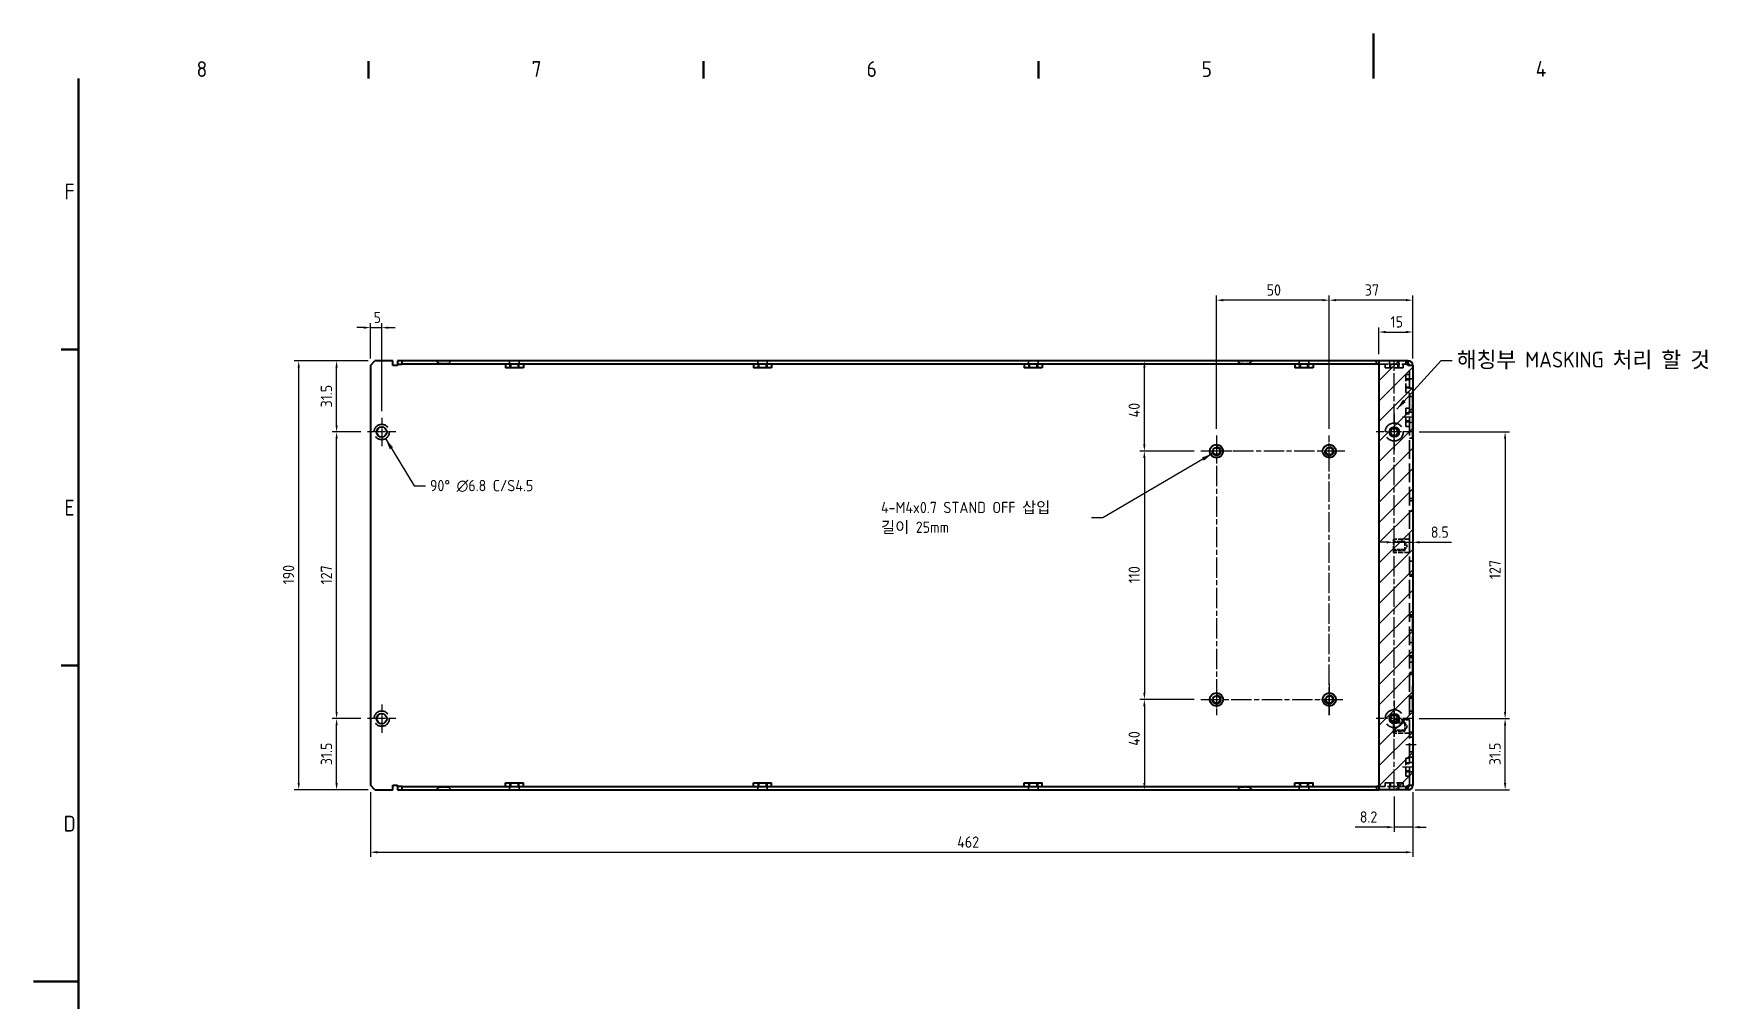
# Model space of a CAD drawing. Header units: millimetres. Extents: x 0 to 1188, y 0 to 840.
# Drawn here: x 0 to 742, y 412 to 840 of the extents above; entities that cross this region are included whole.
import ezdxf

# ---------------------------------------------------------------- set-up
doc = ezdxf.new("R2010")
doc.units = ezdxf.units.MM
doc.header["$LTSCALE"] = 2
doc.linetypes.add('CHAIN', pattern=[0.3543, 0.2362, -0.0295, 0.0591, -0.0295])
doc.linetypes.add('DASHED', pattern=[0.2067, 0.1654, -0.0413])
doc.layers.get('0').update_dxf_attribs({"color": 3, "lineweight": 25})
for name, color, linetype, lineweight in [('가려진 것(ISO)', 2, 'DASHED', 35), ('가시적인 것(ISO)', 3, 'Continuous', 40), ('가시적인 좁은 것(ISO)', 3, 'Continuous', 35), ('경계(ISO)', 7, 'Continuous', 50), ('기호(ISO)', 5, 'Continuous', 25), ('중심 표식(ISO)', 1, 'Continuous', 25), ('중심선(ISO)', 1, 'Continuous', 25), ('치수(ISO)', 2, 'Continuous', 25), ('해치(ISO)', 7, 'Continuous', 18)]:
    doc.layers.add(name, color=color, linetype=linetype, lineweight=lineweight)
doc.styles.add('문자 텍스트_PSTEK_POSCO', font='isocp.shx')
doc.styles.add('치수 텍스트_PSTEK_POSCO', font='isocp.shx')
doc.dimstyles.new('치수_PSTEK_POSCO', dxfattribs={"dimscale": 2, "dimtxt": 2.5, "dimasz": 1.5, "dimexe": 1, "dimexo": 1.5, "dimgap": 1, "dimtad": 1, "dimrnd": 1e-08, "dimdsep": 46, "dimtxsty": '치수 텍스트_PSTEK_POSCO', "dimcen": 0.09, "dimdle": 10, "dimclrd": 7, "dimclre": 7, "dimclrt": 2, "dimadec": 1, "dimazin": 2, "dimtfac": 1, "dimtmove": 0, "dimatfit": 3, "dimfxl": 0, "dimtolj": 1, "dimlwd": -1, "dimlwe": -1, "dimarcsym": 0})
doc.dimstyles.new('치수_PSTEK_POSCO$7', dxfattribs={"dimscale": 2, "dimtxt": 2.5, "dimasz": 2.5, "dimexe": 1, "dimexo": 1.5, "dimgap": 1, "dimtad": 1, "dimrnd": 1e-08, "dimdsep": 46, "dimtxsty": '치수 텍스트_PSTEK_POSCO', "dimcen": 0.09, "dimdle": 10, "dimclrd": 7, "dimclre": 7, "dimclrt": 2, "dimadec": 1, "dimazin": 2, "dimtfac": 1, "dimtmove": 0, "dimatfit": 3, "dimfxl": 0, "dimtolj": 1, "dimlwd": -1, "dimlwe": -1, "dimarcsym": 0})

# ---------------------------------------------------------------- blocks, each defined once
blk = doc.blocks.new('경계 Default Border')
at = {"layer": '경계(ISO)'}
for p, q in [((74.25, 410), (74.25, 413.9)), ((148.5, 410), (148.5, 413.9)), ((222.75, 410), (222.75, 413.9)), ((10, 350), (6.1, 350)), ((10, 280), (6.1, 280))]:
    blk.add_line(p, q, dxfattribs=at)
at = {"layer": '경계(ISO)', "flags": 128}
for points in [[(297, 420), (297, 410)], [(10, 10), (10, 410)], [(0, 210), (10, 210)]]:
    blk.add_lwpolyline(points, dxfattribs=at)
at = {"layer": '경계(ISO)', "color": 2, "char_height": 3.5, "attachment_point": 7, "style": '문자 텍스트_PSTEK_POSCO'}
for s, insert in [('8', (36.13, 410.37)), ('7', (110.38, 410.39)), ('6', (184.63, 410.37)), ('5', (258.88, 410.37)), ('4', (332.93, 410.4)), ('F', (6.85, 383.25)), ('E', (6.85, 313.22)), ('D', (6.66, 243.22))]:
    blk.add_mtext(s, dxfattribs=dict(at, insert=insert))
blk = doc.blocks.new('*D22')
at = {"layer": 'Defpoints', "color": 0}
for p in [(149.34, 506.96), (611.34, 506.96), (611.34, 477.29)]:
    blk.add_point(p, dxfattribs=at)
at = {"layer": '치수(ISO)', "color": 7}
for p, q in [((149.34, 503.96), (149.34, 475.29)), ((611.34, 503.96), (611.34, 475.29)), ((152.34, 477.29), (608.34, 477.29))]:
    blk.add_line(p, q, dxfattribs=at)
for points in [[(152.34, 477.79), (152.34, 476.79), (149.34, 477.29)], [(608.34, 477.79), (608.34, 476.79), (611.34, 477.29)]]:
    blk.add_solid(points, dxfattribs=at)
at = {"layer": '치수(ISO)', "color": 2, "insert": (409.44, 481.79), "char_height": 5, "attachment_point": 4, "style": '치수 텍스트_PSTEK_POSCO'}
blk.add_mtext('\\A1;462', dxfattribs=at)
blk = doc.blocks.new('*D27')
at = {"layer": 'Defpoints', "color": 0}
for p in [(574.34, 721.86), (611.34, 692.96), (574.34, 661.91)]:
    blk.add_point(p, dxfattribs=at)
at = {"layer": '치수(ISO)', "color": 7}
for p, q in [((574.34, 664.91), (574.34, 723.86)), ((608.34, 721.86), (577.34, 721.86)), ((611.34, 695.96), (611.34, 723.86))]:
    blk.add_line(p, q, dxfattribs=at)
for points in [[(577.34, 722.36), (577.34, 721.36), (574.34, 721.86)], [(608.34, 722.36), (608.34, 721.36), (611.34, 721.86)]]:
    blk.add_solid(points, dxfattribs=at)
at = {"layer": '치수(ISO)', "color": 2, "insert": (590.09, 726.36), "char_height": 5, "attachment_point": 4, "style": '치수 텍스트_PSTEK_POSCO'}
blk.add_mtext('\\A1;37', dxfattribs=at)
blk = doc.blocks.new('*D28')
at = {"layer": 'Defpoints', "color": 0}
for p in [(318.49, 694.96), (492.39, 694.96), (517.39, 654.96)]:
    blk.add_point(p, dxfattribs=at)
at = {"layer": '치수(ISO)', "color": 7}
for p, q in [((492.39, 657.96), (492.39, 691.96)), ((514.39, 654.96), (490.39, 654.96))]:
    blk.add_line(p, q, dxfattribs=at)
for points in [[(491.89, 691.96), (492.89, 691.96), (492.39, 694.96)], [(491.89, 657.96), (492.89, 657.96), (492.39, 654.96)]]:
    blk.add_solid(points, dxfattribs=at)
at = {"layer": '치수(ISO)', "color": 2, "insert": (487.89, 669.9), "char_height": 5, "attachment_point": 4, "rotation": 90, "style": '치수 텍스트_PSTEK_POSCO'}
blk.add_mtext('\\A1;40', dxfattribs=at)
blk = doc.blocks.new('*D29')
at = {"layer": 'Defpoints', "color": 0}
for p in [(611.34, 707.75), (596.34, 694.96), (611.34, 692.96)]:
    blk.add_point(p, dxfattribs=at)
at = {"layer": '치수(ISO)', "color": 7}
for p, q in [((596.34, 697.96), (596.34, 709.75)), ((599.34, 707.75), (608.34, 707.75)), ((611.34, 695.96), (611.34, 709.75))]:
    blk.add_line(p, q, dxfattribs=at)
for points in [[(599.34, 708.25), (599.34, 707.25), (596.34, 707.75)], [(608.34, 708.25), (608.34, 707.25), (611.34, 707.75)]]:
    blk.add_solid(points, dxfattribs=at)
at = {"layer": '치수(ISO)', "color": 2, "insert": (601.48, 712.25), "char_height": 5, "attachment_point": 4, "style": '치수 텍스트_PSTEK_POSCO'}
blk.add_mtext('\\A1;15', dxfattribs=at)
blk = doc.blocks.new('*D30')
at = {"layer": 'Defpoints', "color": 0}
for p in [(117.56, 694.96), (151.34, 694.96), (151.34, 504.96)]:
    blk.add_point(p, dxfattribs=at)
at = {"layer": '치수(ISO)', "color": 7}
for p, q in [((148.34, 694.96), (115.56, 694.96)), ((117.56, 507.96), (117.56, 691.96)), ((148.34, 504.96), (115.56, 504.96))]:
    blk.add_line(p, q, dxfattribs=at)
for points in [[(117.06, 691.96), (118.06, 691.96), (117.56, 694.96)], [(117.06, 507.96), (118.06, 507.96), (117.56, 504.96)]]:
    blk.add_solid(points, dxfattribs=at)
at = {"layer": '치수(ISO)', "color": 2, "insert": (113.06, 595.95), "char_height": 5, "attachment_point": 4, "rotation": 90, "style": '치수 텍스트_PSTEK_POSCO'}
blk.add_mtext('\\A1;190', dxfattribs=at)
blk = doc.blocks.new('*D31')
at = {"layer": 'Defpoints', "color": 0}
for p in [(611.14, 663.46), (611.14, 536.46), (652.29, 536.46)]:
    blk.add_point(p, dxfattribs=at)
at = {"layer": '치수(ISO)', "color": 7}
for p, q in [((614.14, 663.46), (654.29, 663.46)), ((652.29, 660.46), (652.29, 539.46)), ((614.14, 536.46), (654.29, 536.46))]:
    blk.add_line(p, q, dxfattribs=at)
for points in [[(651.79, 660.46), (652.79, 660.46), (652.29, 663.46)], [(651.79, 539.46), (652.79, 539.46), (652.29, 536.46)]]:
    blk.add_solid(points, dxfattribs=at)
at = {"layer": '치수(ISO)', "color": 2, "insert": (647.79, 598.3), "char_height": 5, "attachment_point": 4, "rotation": 90, "style": '치수 텍스트_PSTEK_POSCO'}
blk.add_mtext('\\A1;127', dxfattribs=at)
blk = doc.blocks.new('*D32')
at = {"layer": 'Defpoints', "color": 0}
for p in [(611.14, 536.46), (652.29, 536.46), (609.34, 504.96)]:
    blk.add_point(p, dxfattribs=at)
at = {"layer": '치수(ISO)', "color": 7}
for p, q in [((614.14, 536.46), (654.29, 536.46)), ((652.29, 507.96), (652.29, 533.46)), ((612.34, 504.96), (654.29, 504.96))]:
    blk.add_line(p, q, dxfattribs=at)
for points in [[(651.79, 533.46), (652.79, 533.46), (652.29, 536.46)], [(651.79, 507.96), (652.79, 507.96), (652.29, 504.96)]]:
    blk.add_solid(points, dxfattribs=at)
at = {"layer": '치수(ISO)', "color": 2, "insert": (647.79, 515.85), "char_height": 5, "attachment_point": 4, "rotation": 90, "style": '치수 텍스트_PSTEK_POSCO'}
blk.add_mtext('\\A1;31.5', dxfattribs=at)
blk = doc.blocks.new('*D44')
at = {"layer": 'Defpoints', "color": 0}
for p in [(524.34, 721.86), (524.34, 661.91), (574.34, 661.91)]:
    blk.add_point(p, dxfattribs=at)
at = {"layer": '치수(ISO)', "color": 7}
for p, q in [((524.34, 664.91), (524.34, 723.86)), ((571.34, 721.86), (527.34, 721.86)), ((574.34, 664.91), (574.34, 723.86))]:
    blk.add_line(p, q, dxfattribs=at)
for points in [[(527.34, 722.36), (527.34, 721.36), (524.34, 721.86)], [(571.34, 722.36), (571.34, 721.36), (574.34, 721.86)]]:
    blk.add_solid(points, dxfattribs=at)
at = {"layer": '치수(ISO)', "color": 2, "insert": (546.59, 726.36), "char_height": 5, "attachment_point": 4, "style": '치수 텍스트_PSTEK_POSCO'}
blk.add_mtext('\\A1;50', dxfattribs=at)
blk = doc.blocks.new('*D47')
at = {"layer": 'Defpoints', "color": 0}
for p in [(517.39, 544.96), (397.52, 504.96), (492.39, 504.96)]:
    blk.add_point(p, dxfattribs=at)
at = {"layer": '치수(ISO)', "color": 7}
for p, q in [((514.39, 544.96), (490.39, 544.96)), ((492.39, 541.96), (492.39, 507.96))]:
    blk.add_line(p, q, dxfattribs=at)
for points in [[(491.89, 541.96), (492.89, 541.96), (492.39, 544.96)], [(491.89, 507.96), (492.89, 507.96), (492.39, 504.96)]]:
    blk.add_solid(points, dxfattribs=at)
at = {"layer": '치수(ISO)', "color": 2, "insert": (487.89, 524.46), "char_height": 5, "attachment_point": 4, "rotation": 90, "style": '치수 텍스트_PSTEK_POSCO'}
blk.add_mtext('\\A1;40', dxfattribs=at)
blk = doc.blocks.new('*D49')
at = {"layer": 'Defpoints', "color": 0}
for p in [(134.34, 536.46), (148.09, 536.46), (151.34, 504.96)]:
    blk.add_point(p, dxfattribs=at)
at = {"layer": '치수(ISO)', "color": 7}
for p, q in [((145.09, 536.46), (132.34, 536.46)), ((134.34, 507.96), (134.34, 533.46)), ((148.34, 504.96), (132.34, 504.96))]:
    blk.add_line(p, q, dxfattribs=at)
for points in [[(133.84, 533.46), (134.84, 533.46), (134.34, 536.46)], [(133.84, 507.96), (134.84, 507.96), (134.34, 504.96)]]:
    blk.add_solid(points, dxfattribs=at)
at = {"layer": '치수(ISO)', "color": 2, "insert": (129.84, 515.85), "char_height": 5, "attachment_point": 4, "rotation": 90, "style": '치수 텍스트_PSTEK_POSCO'}
blk.add_mtext('\\A1;31.5', dxfattribs=at)
blk = doc.blocks.new('*D50')
at = {"layer": 'Defpoints', "color": 0}
for p in [(134.34, 663.46), (148.09, 663.46), (148.09, 536.46)]:
    blk.add_point(p, dxfattribs=at)
at = {"layer": '치수(ISO)', "color": 7}
for p, q in [((145.09, 663.46), (132.34, 663.46)), ((134.34, 539.46), (134.34, 660.46)), ((145.09, 536.46), (132.34, 536.46))]:
    blk.add_line(p, q, dxfattribs=at)
for points in [[(133.84, 660.46), (134.84, 660.46), (134.34, 663.46)], [(133.84, 539.46), (134.84, 539.46), (134.34, 536.46)]]:
    blk.add_solid(points, dxfattribs=at)
at = {"layer": '치수(ISO)', "color": 2, "insert": (129.84, 595.96), "char_height": 5, "attachment_point": 4, "rotation": 90, "style": '치수 텍스트_PSTEK_POSCO'}
blk.add_mtext('\\A1;127', dxfattribs=at)
blk = doc.blocks.new('*D51')
at = {"layer": 'Defpoints', "color": 0}
for p in [(134.34, 694.96), (151.34, 694.96), (148.09, 663.46)]:
    blk.add_point(p, dxfattribs=at)
at = {"layer": '치수(ISO)', "color": 7}
for p, q in [((148.34, 694.96), (132.34, 694.96)), ((134.34, 666.46), (134.34, 691.96)), ((145.09, 663.46), (132.34, 663.46))]:
    blk.add_line(p, q, dxfattribs=at)
for points in [[(133.84, 691.96), (134.84, 691.96), (134.34, 694.96)], [(133.84, 666.46), (134.84, 666.46), (134.34, 663.46)]]:
    blk.add_solid(points, dxfattribs=at)
at = {"layer": '치수(ISO)', "color": 2, "insert": (129.84, 674.35), "char_height": 5, "attachment_point": 4, "rotation": 90, "style": '치수 텍스트_PSTEK_POSCO'}
blk.add_mtext('\\A1;31.5', dxfattribs=at)
blk = doc.blocks.new('*D52')
at = {"layer": 'Defpoints', "color": 0}
for p in [(154.34, 709.69), (149.34, 692.96), (154.34, 669.71)]:
    blk.add_point(p, dxfattribs=at)
at = {"layer": '치수(ISO)', "color": 7}
for p, q in [((146.34, 709.69), (143.34, 709.69)), ((149.34, 695.96), (149.34, 711.69)), ((149.34, 709.69), (154.34, 709.69)), ((154.34, 672.71), (154.34, 711.69)), ((157.34, 709.69), (160.34, 709.69))]:
    blk.add_line(p, q, dxfattribs=at)
for points in [[(146.34, 710.19), (146.34, 709.19), (149.34, 709.69)], [(157.34, 710.19), (157.34, 709.19), (154.34, 709.69)]]:
    blk.add_solid(points, dxfattribs=at)
at = {"layer": '치수(ISO)', "color": 2, "insert": (150.73, 714.19), "char_height": 5, "attachment_point": 4, "style": '치수 텍스트_PSTEK_POSCO'}
blk.add_mtext('\\A1;5', dxfattribs=at)
blk = doc.blocks.new('*D53')
at = {"layer": 'Defpoints', "color": 0}
for p in [(603.14, 504.96), (611.34, 506.96), (611.34, 488.39)]:
    blk.add_point(p, dxfattribs=at)
at = {"layer": '치수(ISO)', "color": 7}
for p, q in [((603.14, 501.96), (603.14, 486.39)), ((611.34, 503.96), (611.34, 486.39)), ((600.14, 488.39), (585.84, 488.39)), ((611.34, 488.39), (603.14, 488.39)), ((614.34, 488.39), (617.34, 488.39))]:
    blk.add_line(p, q, dxfattribs=at)
for points in [[(600.14, 488.89), (600.14, 487.89), (603.14, 488.39)], [(614.34, 488.89), (614.34, 487.89), (611.34, 488.39)]]:
    blk.add_solid(points, dxfattribs=at)
at = {"layer": '치수(ISO)', "color": 2, "insert": (587.84, 492.89), "char_height": 5, "attachment_point": 4, "style": '치수 텍스트_PSTEK_POSCO'}
blk.add_mtext('\\A1;8.2', dxfattribs=at)
blk = doc.blocks.new('*D78')
at = {"layer": 'Defpoints', "color": 0}
for p in [(517.39, 654.96), (492.39, 544.96), (517.39, 544.96)]:
    blk.add_point(p, dxfattribs=at)
at = {"layer": '치수(ISO)', "color": 7}
for p, q in [((514.39, 654.96), (490.39, 654.96)), ((492.39, 651.96), (492.39, 547.96)), ((514.39, 544.96), (490.39, 544.96))]:
    blk.add_line(p, q, dxfattribs=at)
for points in [[(491.89, 651.96), (492.89, 651.96), (492.39, 654.96)], [(491.89, 547.96), (492.89, 547.96), (492.39, 544.96)]]:
    blk.add_solid(points, dxfattribs=at)
at = {"layer": '치수(ISO)', "color": 2, "insert": (487.89, 596.46), "char_height": 5, "attachment_point": 4, "rotation": 90, "style": '치수 텍스트_PSTEK_POSCO'}
blk.add_mtext('\\A1;110', dxfattribs=at)
blk = doc.blocks.new('*D79')
at = {"layer": 'Defpoints', "color": 0}
for p in [(602.84, 610.01), (611.34, 614.6), (611.34, 605.56)]:
    blk.add_point(p, dxfattribs=at)
at = {"layer": '치수(ISO)', "color": 7}
for p, q in [((599.84, 614.6), (596.84, 614.6)), ((602.84, 614.6), (611.34, 614.6)), ((614.34, 614.6), (628.54, 614.6))]:
    blk.add_line(p, q, dxfattribs=at)
for points in [[(599.84, 615.1), (599.84, 614.1), (602.84, 614.6)], [(614.34, 615.1), (614.34, 614.1), (611.34, 614.6)]]:
    blk.add_solid(points, dxfattribs=at)
at = {"layer": '치수(ISO)', "color": 2, "insert": (619.34, 619.1), "char_height": 5, "attachment_point": 4, "style": '치수 텍스트_PSTEK_POSCO'}
blk.add_mtext('\\A1;8.5', dxfattribs=at)

msp = doc.modelspace()

# ---------------------------------------------------------------- hatches: boundary and pattern name
at = {"layer": '해치(ISO)'}
h = msp.add_hatch(dxfattribs=at)
h.set_pattern_fill('ANSI31', color=1, scale=50.8, style=0)
h.set_pattern_definition([(45, (0, 0), (-4.49013, 4.49013), [])])
edge = h.paths.add_edge_path()
edge.add_line((596.3375, 694.9582), (596.3375, 504.9582))
edge.add_line((596.3375, 504.9582), (609.3375, 504.9582))
edge.add_arc((609.3375, 506.9582), 2, 270, 360)
edge.add_line((611.3375, 506.9582), (611.3375, 692.9582))
edge.add_arc((609.3375, 692.9582), 2, 0, 90)
edge.add_line((609.3375, 694.9582), (596.3375, 694.9582))

# ---------------------------------------------------------------- linework, layer by layer
at = {"layer": '가려진 것(ISO)', "ltscale": 1.481406}
for p, q in [((179.6875, 693.8582), (178.5875, 694.9582)), ((183.9875, 693.8582), (185.0875, 694.9582)), ((534.6875, 693.8582), (533.5875, 694.9582)), ((538.9875, 693.8582), (540.0875, 694.9582)), ((179.6875, 506.0582), (178.5875, 504.9582)), ((183.9875, 506.0582), (185.0875, 504.9582)), ((534.6875, 506.0582), (533.5875, 504.9582)), ((538.9875, 506.0582), (540.0875, 504.9582))]:
    msp.add_line(p, q, dxfattribs=at)
at = {"layer": '가려진 것(ISO)', "ltscale": 6.432465}
for p, q in [((179.6875, 693.8582), (183.9875, 693.8582)), ((534.6875, 693.8582), (538.9875, 693.8582)), ((179.6875, 506.0582), (183.9875, 506.0582)), ((534.6875, 506.0582), (538.9875, 506.0582))]:
    msp.add_line(p, q, dxfattribs=at)
at = {"layer": '가려진 것(ISO)', "ltscale": 0.380839}
for p, q in [((179.6875, 693.8582), (179.6875, 693.4582)), ((183.9875, 693.8582), (183.9875, 693.4582)), ((534.6875, 693.8582), (534.6875, 693.4582)), ((538.9875, 693.8582), (538.9875, 693.4582)), ((179.6875, 506.4582), (179.6875, 506.0582)), ((183.9875, 506.4582), (183.9875, 506.0582)), ((534.6875, 506.4582), (534.6875, 506.0582)), ((538.9875, 506.4582), (538.9875, 506.0582))]:
    msp.add_line(p, q, dxfattribs=at)
at = {"layer": '가려진 것(ISO)', "ltscale": 1.428422}
for p, q in [((211.0375, 694.9582), (211.0375, 693.4582)), ((211.1375, 693.4582), (211.1375, 691.9582)), ((211.5165, 691.9582), (211.5165, 693.4582)), ((214.7585, 691.9582), (214.7585, 693.4582)), ((215.1375, 691.9582), (215.1375, 693.4582)), ((215.2375, 694.9582), (215.2375, 693.4582)), ((321.0375, 694.9582), (321.0375, 693.4582)), ((321.1375, 693.4582), (321.1375, 691.9582)), ((321.5165, 691.9582), (321.5165, 693.4582)), ((324.7585, 691.9582), (324.7585, 693.4582)), ((325.1375, 691.9582), (325.1375, 693.4582)), ((325.2375, 694.9582), (325.2375, 693.4582)), ((441.0375, 694.9582), (441.0375, 693.4582)), ((441.1375, 693.4582), (441.1375, 691.9582)), ((441.5165, 691.9582), (441.5165, 693.4582)), ((444.7585, 691.9582), (444.7585, 693.4582)), ((445.1375, 691.9582), (445.1375, 693.4582)), ((445.2375, 694.9582), (445.2375, 693.4582)), ((561.0375, 694.9582), (561.0375, 693.4582)), ((561.1375, 693.4582), (561.1375, 691.9582)), ((561.5165, 691.9582), (561.5165, 693.4582)), ((564.7585, 691.9582), (564.7585, 693.4582)), ((565.1375, 691.9582), (565.1375, 693.4582)), ((565.2375, 694.9582), (565.2375, 693.4582)), ((599.1375, 693.4582), (599.1375, 691.9582)), ((601.0375, 694.9582), (601.0375, 693.4582)), ((601.1375, 693.4582), (601.1375, 691.9582)), ((601.5165, 691.9582), (601.5165, 693.4582)), ((604.7585, 691.9582), (604.7585, 693.4582)), ((605.1375, 691.9582), (605.1375, 693.4582)), ((605.2375, 694.9582), (605.2375, 693.4582)), ((607.1375, 693.4582), (607.1375, 691.9582)), ((609.8375, 688.9582), (608.3375, 688.9582)), ((609.8375, 686.9582), (608.3375, 686.9582)), ((609.8375, 686.5792), (608.3375, 686.5792)), ((609.8375, 683.3372), (608.3375, 683.3372)), ((609.8375, 687.0582), (611.3375, 687.0582)), ((608.3375, 682.9582), (609.8375, 682.9582)), ((609.8375, 680.9582), (608.3375, 680.9582)), ((609.8375, 682.8582), (611.3375, 682.8582)), ((609.8375, 679.2082), (611.3375, 679.2082)), ((609.8375, 673.9582), (608.3375, 673.9582)), ((609.8375, 671.9582), (608.3375, 671.9582)), ((609.8375, 671.5792), (608.3375, 671.5792)), ((609.8375, 668.3372), (608.3375, 668.3372)), ((609.8375, 672.2082), (611.3375, 672.2082)), ((608.3375, 667.9582), (609.8375, 667.9582)), ((609.8375, 665.9582), (608.3375, 665.9582)), ((609.8375, 667.7082), (611.3375, 667.7082)), ((609.8375, 660.7082), (611.3375, 660.7082)), ((611.3375, 633.9582), (609.8375, 633.9582)), ((611.3375, 632.9582), (609.8375, 632.9582)), ((611.3375, 628.4582), (609.8375, 628.4582)), ((611.3375, 606.2082), (609.8375, 606.2082)), ((611.3375, 600.3646), (609.8375, 600.3646)), ((609.8375, 600.193), (611.3375, 600.193)), ((611.3375, 599.5235), (609.8375, 599.5235)), ((609.8375, 582.393), (611.3375, 582.393)), ((611.3375, 581.7235), (609.8375, 581.7235)), ((611.3375, 581.5519), (609.8375, 581.5519)), ((611.3375, 575.7082), (609.8375, 575.7082)), ((611.3375, 570.2082), (609.8375, 570.2082)), ((611.3375, 564.3646), (609.8375, 564.3646)), ((609.8375, 564.193), (611.3375, 564.193)), ((611.3375, 563.5235), (609.8375, 563.5235)), ((611.3375, 561.4582), (609.8375, 561.4582)), ((611.3375, 556.9582), (609.8375, 556.9582)), ((611.3375, 555.9582), (609.8375, 555.9582)), ((609.8375, 546.393), (611.3375, 546.393)), ((611.3375, 545.7235), (609.8375, 545.7235)), ((611.3375, 545.5519), (609.8375, 545.5519)), ((611.3375, 539.7082), (609.8375, 539.7082)), ((611.3375, 530.4582), (609.8375, 530.4582)), ((609.8375, 528.2082), (611.3375, 528.2082)), ((609.8375, 521.7082), (611.3375, 521.7082)), ((609.8375, 518.9582), (608.3375, 518.9582)), ((609.8375, 516.9582), (608.3375, 516.9582)), ((609.8375, 516.5792), (608.3375, 516.5792)), ((609.8375, 513.3372), (608.3375, 513.3372)), ((608.3375, 512.9582), (609.8375, 512.9582)), ((611.3375, 519.4582), (609.8375, 519.4582)), ((609.8375, 517.0582), (611.3375, 517.0582)), ((609.8375, 512.8582), (611.3375, 512.8582)), ((211.0375, 506.4582), (211.0375, 504.9582)), ((211.1375, 507.9582), (211.1375, 506.4582)), ((211.5165, 506.4582), (211.5165, 507.9582)), ((214.7585, 506.4582), (214.7585, 507.9582)), ((215.1375, 506.4582), (215.1375, 507.9582)), ((215.2375, 506.4582), (215.2375, 504.9582)), ((321.0375, 506.4582), (321.0375, 504.9582)), ((321.1375, 507.9582), (321.1375, 506.4582)), ((321.5165, 506.4582), (321.5165, 507.9582)), ((324.7585, 506.4582), (324.7585, 507.9582)), ((325.1375, 506.4582), (325.1375, 507.9582)), ((325.2375, 506.4582), (325.2375, 504.9582)), ((441.0375, 506.4582), (441.0375, 504.9582)), ((441.1375, 507.9582), (441.1375, 506.4582)), ((441.5165, 506.4582), (441.5165, 507.9582)), ((444.7585, 506.4582), (444.7585, 507.9582)), ((445.1375, 506.4582), (445.1375, 507.9582)), ((445.2375, 506.4582), (445.2375, 504.9582)), ((561.0375, 506.4582), (561.0375, 504.9582)), ((561.1375, 507.9582), (561.1375, 506.4582)), ((561.5165, 506.4582), (561.5165, 507.9582)), ((564.7585, 506.4582), (564.7585, 507.9582)), ((565.1375, 506.4582), (565.1375, 507.9582)), ((565.2375, 506.4582), (565.2375, 504.9582)), ((599.1375, 506.4582), (599.1375, 507.9582)), ((601.0375, 506.4582), (601.0375, 504.9582)), ((601.1375, 507.9582), (601.1375, 506.4582)), ((601.5165, 506.4582), (601.5165, 507.9582)), ((604.7585, 506.4582), (604.7585, 507.9582)), ((605.1375, 506.4582), (605.1375, 507.9582)), ((605.2375, 506.4582), (605.2375, 504.9582)), ((607.1375, 506.4582), (607.1375, 507.9582)), ((609.8375, 510.9582), (608.3375, 510.9582))]:
    msp.add_line(p, q, dxfattribs=at)
at = {"layer": '가려진 것(ISO)', "ltscale": 12.380428}
for p, q in [((596.3375, 693.4582), (609.3375, 693.4582)), ((609.3375, 506.4582), (596.3375, 506.4582))]:
    msp.add_line(p, q, dxfattribs=at)
at = {"layer": '가려진 것(ISO)', "ltscale": 11.967462}
for p, q in [((607.1375, 691.9582), (599.1375, 691.9582)), ((608.3375, 680.9582), (608.3375, 688.9582)), ((608.3375, 665.9582), (608.3375, 673.9582)), ((608.3375, 510.9582), (608.3375, 518.9582)), ((599.1375, 507.9582), (607.1375, 507.9582))]:
    msp.add_line(p, q, dxfattribs=at)
at = {"layer": '가려진 것(ISO)', "ltscale": 1.261536}
for p, q in [((608.2768, 693.6335), (608.2768, 694.9582)), ((608.2768, 506.283), (608.2768, 504.9582))]:
    msp.add_line(p, q, dxfattribs=at)
at = {"layer": '가려진 것(ISO)', "ltscale": 0.166787}
for p, q in [((608.2768, 693.4582), (608.2768, 693.6335)), ((608.2768, 506.4582), (608.2768, 506.283))]:
    msp.add_line(p, q, dxfattribs=at)
at = {"layer": '가려진 것(ISO)', "ltscale": 24.995968}
msp.add_line((609.8375, 506.9582), (609.8375, 692.9582), dxfattribs=at)
at = {"layer": '가려진 것(ISO)', "ltscale": 0.009423}
for p, q in [((611.3375, 678.5962), (611.3475, 678.5962)), ((611.3375, 676.988), (611.3475, 676.988)), ((611.3375, 676.0549), (611.3475, 676.0549)), ((611.3375, 676.0521), (611.3475, 676.0521)), ((611.3375, 673.9191), (611.3475, 673.9191)), ((611.3375, 672.7506), (611.3475, 672.7506)), ((611.3375, 672.3507), (611.3475, 672.3507)), ((611.3375, 672.1096), (611.3475, 672.1096)), ((611.3375, 671.6444), (611.3475, 671.6444)), ((611.3375, 671.1112), (611.3475, 671.1112)), ((611.3375, 666.4937), (611.3475, 666.4937)), ((611.3375, 664.3693), (611.3475, 664.3693)), ((611.3375, 663.439), (611.3475, 663.439)), ((611.3375, 663.1242), (611.3475, 663.1242)), ((611.3375, 661.7401), (611.3475, 661.7401)), ((611.3375, 661.2636), (611.3475, 661.2636)), ((611.3375, 582.2267), (611.3475, 582.2267)), ((611.3375, 580.1023), (611.3475, 580.1023)), ((611.3375, 577.9609), (611.3475, 577.9609)), ((611.3375, 576.954), (611.3475, 576.954)), ((611.3375, 576.4888), (611.3475, 576.4888)), ((611.3375, 572.4783), (611.3475, 572.4783)), ((611.3375, 571.2842), (611.3475, 571.2842)), ((611.3375, 571.0658), (611.3475, 571.0658)), ((611.3375, 569.9512), (611.3475, 569.9512)), ((611.3375, 567.9657), (611.3475, 567.9657)), ((611.3375, 566.0995), (611.3475, 566.0995)), ((611.3375, 566.0739), (611.3475, 566.0739)), ((611.3375, 565.7166), (611.3475, 565.7166)), ((611.3375, 564.3296), (611.3475, 564.3296)), ((611.3375, 563.7113), (611.3475, 563.7113)), ((611.3375, 561.567), (611.3475, 561.567)), ((611.3375, 561.204), (611.3475, 561.204)), ((611.3375, 560.9289), (611.3475, 560.9289)), ((611.3375, 560.6821), (611.3475, 560.6821)), ((611.3375, 560.2737), (611.3475, 560.2737)), ((611.3375, 559.4767), (611.3475, 559.4767)), ((611.3375, 557.8685), (611.3475, 557.8685)), ((611.3375, 550.6582), (611.3475, 550.6582)), ((611.3375, 548.9582), (611.3475, 548.9582)), ((611.3375, 547.4582), (611.3475, 547.4582)), ((611.3375, 546.4582), (611.3475, 546.4582)), ((611.3375, 545.3082), (611.3475, 545.3082)), ((611.3375, 544.6082), (611.3475, 544.6082)), ((611.3375, 543.4582), (611.3475, 543.4582)), ((611.3375, 542.4582), (611.3475, 542.4582)), ((611.3375, 540.9582), (611.3475, 540.9582)), ((611.3375, 539.2582), (611.3475, 539.2582))]:
    msp.add_line(p, q, dxfattribs=at)
at = {"layer": '가려진 것(ISO)', "ltscale": 8.825976}
msp.add_line((602.8375, 610.0082), (602.8375, 615.9082), dxfattribs=at)
at = {"layer": '가려진 것(ISO)', "ltscale": 6.666338}
for p, q in [((609.8375, 615.9082), (602.8375, 615.9082)), ((609.8375, 610.0082), (602.8375, 610.0082)), ((609.8375, 530.0082), (602.8375, 530.0082))]:
    msp.add_line(p, q, dxfattribs=at)
at = {"layer": '가려진 것(ISO)', "ltscale": 4.761642}
for p, q in [((607.8375, 614.9582), (602.8375, 614.9582)), ((607.8375, 614.5792), (602.8375, 614.5792)), ((607.8375, 611.3372), (602.8375, 611.3372)), ((602.8375, 610.9582), (607.8375, 610.9582)), ((607.8375, 534.9582), (602.8375, 534.9582)), ((607.8375, 534.5792), (602.8375, 534.5792)), ((607.8375, 531.3372), (602.8375, 531.3372)), ((602.8375, 530.9582), (607.8375, 530.9582))]:
    msp.add_line(p, q, dxfattribs=at)
at = {"layer": '가려진 것(ISO)', "ltscale": 5.983681}
for p, q in [((607.8375, 614.9582), (607.8375, 610.9582)), ((607.8375, 534.9582), (607.8375, 530.9582))]:
    msp.add_line(p, q, dxfattribs=at)
at = {"layer": '가려진 것(ISO)', "ltscale": 1.800898}
for p, q in [((608.8114, 612.9582), (607.8375, 614.5792)), ((608.8114, 612.9582), (607.8375, 611.3372)), ((608.8114, 532.9582), (607.8375, 534.5792)), ((608.8114, 532.9582), (607.8375, 531.3372))]:
    msp.add_line(p, q, dxfattribs=at)
at = {"layer": '가려진 것(ISO)', "ltscale": 6.387716}
msp.add_line((602.8375, 530.0082), (602.8375, 534.8653), dxfattribs=at)
at = {"layer": '가려진 것(ISO)', "ltscale": 4.928453}
msp.add_line((609.8375, 535.9082), (604.6623, 535.9082), dxfattribs=at)
at = {"layer": '가려진 것(ISO)', "ltscale": 25.837965}
for centre in [(154.3375, 663.4582), (154.3375, 536.4582)]:
    msp.add_circle(centre, 3.4, dxfattribs=at)
at = {"layer": '가려진 것(ISO)', "ltscale": 30.397606}
for centre in [(603.1375, 663.4582), (603.1375, 536.4582)]:
    msp.add_circle(centre, 4, dxfattribs=at)
at = {"layer": '가려진 것(ISO)', "ltscale": 2.644453}
for points, knots in [([(609.1668, 693.4582), (608.9026, 694.216), (608.6384, 694.825), (608.3742, 694.9375), (608.3417, 694.9513), (608.3093, 694.9582), (608.2768, 694.9582)], [0.25268026, 0.25268026, 0.25268026, 0.25268026, 1.42653263, 1.42653263, 1.42653263, 1.57079633, 1.57079633, 1.57079633, 1.57079633]), ([(608.2768, 504.9582), (608.541, 504.9582), (608.8052, 505.4633), (609.0694, 506.185), (609.1019, 506.2737), (609.1344, 506.3651), (609.1668, 506.4582)], [0, 0, 0, 0, 1.17385238, 1.17385238, 1.17385238, 1.31811607, 1.31811607, 1.31811607, 1.31811607])]:
    msp.add_open_spline(points, degree=3, knots=knots, dxfattribs=at)
at = {"layer": '가려진 것(ISO)', "ltscale": 1.253394}
for points in [[(609.3375, 692.9582), (608.9839, 693.22), (608.6303, 693.4582), (608.2768, 693.4582)], [(609.3375, 506.9582), (608.9839, 506.6965), (608.6303, 506.4582), (608.2768, 506.4582)]]:
    msp.add_open_spline(points, degree=3, dxfattribs=at)
at = {"layer": '가려진 것(ISO)', "ltscale": 0.507866}
for points in [[(609.3375, 692.9582), (609.2806, 693.1267), (609.2237, 693.2951), (609.1668, 693.4582)], [(609.1668, 506.4582), (609.2237, 506.6214), (609.2806, 506.7898), (609.3375, 506.9582)]]:
    msp.add_open_spline(points, degree=3, dxfattribs=at)
at = {"layer": '가시적인 것(ISO)'}
for p, q in [((149.3375, 692.9582), (151.3375, 694.9582)), ((149.3375, 692.9582), (149.3375, 506.9582)), ((159.3375, 694.9582), (151.3375, 694.9582)), ((159.3375, 692.9582), (159.3375, 694.9582)), ((161.3375, 692.9582), (159.3375, 692.9582)), ((163.3375, 694.9582), (161.3375, 694.9582)), ((161.3375, 694.9582), (161.3375, 693.4582)), ((161.3375, 693.4582), (163.3375, 693.4582)), ((161.3375, 693.4582), (161.3375, 692.9582)), ((163.3375, 693.4582), (163.3375, 694.9582)), ((595.2768, 694.9582), (163.3375, 694.9582)), ((595.2768, 693.4582), (163.3375, 693.4582)), ((209.1375, 693.4582), (209.1375, 691.9582)), ((217.1375, 691.9582), (209.1375, 691.9582)), ((217.1375, 693.4582), (217.1375, 691.9582)), ((319.1375, 693.4582), (319.1375, 691.9582)), ((327.1375, 691.9582), (319.1375, 691.9582)), ((327.1375, 693.4582), (327.1375, 691.9582)), ((439.1375, 693.4582), (439.1375, 691.9582)), ((447.1375, 691.9582), (439.1375, 691.9582)), ((447.1375, 693.4582), (447.1375, 691.9582)), ((559.1375, 693.4582), (559.1375, 691.9582)), ((567.1375, 691.9582), (559.1375, 691.9582)), ((567.1375, 693.4582), (567.1375, 691.9582)), ((596.3375, 694.9582), (595.2768, 694.9582)), ((595.2768, 693.4582), (595.2768, 694.9582)), ((596.3375, 693.4582), (595.2768, 693.4582)), ((609.3375, 694.9582), (596.3375, 694.9582)), ((596.3375, 694.9582), (596.3375, 504.9582)), ((609.3375, 692.9582), (609.3375, 694.9582)), ((609.8375, 692.9582), (609.3375, 692.9582)), ((611.3375, 692.9582), (609.8375, 692.9582)), ((611.3375, 692.9582), (611.3375, 506.9582)), ((611.3375, 678.7125), (611.3475, 678.7125)), ((611.3375, 676.5229), (611.3475, 676.5229)), ((611.3375, 676.0889), (611.3475, 676.0889)), ((611.3475, 676.5229), (611.3475, 678.7125)), ((611.3375, 673.4341), (611.3475, 673.4341)), ((611.3375, 673.3547), (611.3475, 673.3547)), ((611.3375, 672.8357), (611.3475, 672.8357)), ((611.3375, 670.6461), (611.3475, 670.6461)), ((611.3375, 669.9795), (611.3475, 669.9795)), ((611.3375, 669.5144), (611.3475, 669.5144)), ((611.3475, 672.8357), (611.3475, 673.3547)), ((611.3475, 670.6461), (611.3475, 671.548)), ((611.3475, 669.5144), (611.3475, 669.9795)), ((611.3375, 667.9119), (611.3475, 667.9119)), ((611.3375, 667.4467), (611.3475, 667.4467)), ((611.3375, 666.9787), (611.3475, 666.9787)), ((611.3375, 663.8843), (611.3475, 663.8843)), ((611.3375, 663.6092), (611.3475, 663.6092)), ((611.3375, 663.473), (611.3475, 663.473)), ((611.3375, 661.255), (611.3475, 661.255)), ((611.3375, 661.2295), (611.3475, 661.2295)), ((611.3475, 667.4467), (611.3475, 667.9119)), ((611.3475, 661.2295), (611.3475, 661.255)), ((611.3375, 582.7117), (611.3475, 582.7117)), ((611.3375, 579.6173), (611.3475, 579.6173)), ((611.3375, 579.3308), (611.3475, 579.3308)), ((611.3475, 578.9281), (611.3475, 579.3308)), ((611.3375, 578.9281), (611.3475, 578.9281)), ((611.3375, 577.5638), (611.3475, 577.5638)), ((611.3375, 577.3993), (611.3475, 577.3993)), ((611.3375, 576.0435), (611.3475, 576.0435)), ((611.3375, 573.9929), (611.3475, 573.9929)), ((611.3375, 573.5504), (611.3475, 573.5504)), ((611.3375, 572.9208), (611.3475, 572.9208)), ((611.3475, 577.5638), (611.3475, 578.9281)), ((611.3475, 576.0435), (611.3475, 577.3993)), ((611.3475, 573.5504), (611.3475, 573.9929)), ((611.3375, 571.0403), (611.3475, 571.0403)), ((611.3375, 570.8276), (611.3475, 570.8276)), ((611.3375, 570.3936), (611.3475, 570.3936)), ((611.3375, 568.7741), (611.3475, 568.7741)), ((611.3375, 568.3316), (611.3475, 568.3316)), ((611.3375, 567.9884), (611.3475, 567.9884)), ((611.3375, 567.0383), (611.3475, 567.0383)), ((611.3375, 566.5958), (611.3475, 566.5958)), ((611.3375, 566.1477), (611.3475, 566.1477)), ((611.3475, 568.3316), (611.3475, 568.7741)), ((611.3475, 566.5958), (611.3475, 567.0383)), ((611.3375, 563.8815), (611.3475, 563.8815)), ((611.3375, 563.7368), (611.3475, 563.7368)), ((611.3375, 562.9228), (611.3475, 562.9228)), ((611.3375, 562.4803), (611.3475, 562.4803)), ((611.3375, 562.1825), (611.3475, 562.1825)), ((611.3375, 562.1088), (611.3475, 562.1088)), ((611.3375, 561.6068), (611.3475, 561.6068)), ((611.3375, 560.9572), (611.3475, 560.9572)), ((611.3375, 560.3219), (611.3475, 560.3219)), ((611.3375, 559.7802), (611.3475, 559.7802)), ((611.3375, 559.7717), (611.3475, 559.7717)), ((611.3375, 559.593), (611.3475, 559.593)), ((611.3375, 557.4033), (611.3475, 557.4033)), ((611.3475, 562.9228), (611.3475, 563.7368)), ((611.3475, 562.4803), (611.3475, 562.9228)), ((611.3475, 562.1825), (611.3475, 562.4803)), ((611.3475, 561.6068), (611.3475, 562.1088)), ((611.3475, 560.9572), (611.3475, 561.6068)), ((611.3475, 560.3219), (611.3475, 560.9572)), ((611.3475, 559.7802), (611.3475, 560.3219)), ((611.3475, 559.7717), (611.3475, 559.7802)), ((611.3475, 557.4033), (611.3475, 559.593)), ((611.3375, 550.9582), (611.3475, 550.9582)), ((611.3475, 538.9582), (611.3475, 550.9582)), ((602.8375, 534.8653), (602.8375, 535.9082)), ((604.6623, 535.9082), (602.8375, 535.9082)), ((611.3375, 538.9582), (611.3475, 538.9582)), ((151.3375, 504.9582), (149.3375, 506.9582)), ((151.3375, 504.9582), (159.3375, 504.9582)), ((159.3375, 504.9582), (159.3375, 506.9582)), ((159.3375, 506.9582), (161.3375, 506.9582)), ((161.3375, 506.4582), (161.3375, 506.9582)), ((163.3375, 506.4582), (161.3375, 506.4582)), ((161.3375, 506.4582), (161.3375, 504.9582)), ((161.3375, 504.9582), (163.3375, 504.9582)), ((163.3375, 504.9582), (163.3375, 506.4582)), ((163.3375, 506.4582), (595.2768, 506.4582)), ((163.3375, 504.9582), (595.2768, 504.9582)), ((209.1375, 507.9582), (217.1375, 507.9582)), ((209.1375, 506.4582), (209.1375, 507.9582)), ((217.1375, 506.4582), (217.1375, 507.9582)), ((319.1375, 507.9582), (327.1375, 507.9582)), ((319.1375, 506.4582), (319.1375, 507.9582)), ((327.1375, 506.4582), (327.1375, 507.9582)), ((439.1375, 507.9582), (447.1375, 507.9582)), ((439.1375, 506.4582), (439.1375, 507.9582)), ((447.1375, 506.4582), (447.1375, 507.9582)), ((559.1375, 507.9582), (567.1375, 507.9582)), ((559.1375, 506.4582), (559.1375, 507.9582)), ((567.1375, 506.4582), (567.1375, 507.9582)), ((596.3375, 506.4582), (595.2768, 506.4582)), ((595.2768, 506.4582), (595.2768, 504.9582)), ((595.2768, 504.9582), (596.3375, 504.9582)), ((609.3375, 504.9582), (596.3375, 504.9582)), ((609.3375, 504.9582), (609.3375, 506.9582)), ((609.3375, 506.9582), (609.8375, 506.9582)), ((609.8375, 506.9582), (611.3375, 506.9582))]:
    msp.add_line(p, q, dxfattribs=at)
for centre, radius in [((154.3375, 663.4582), 2.25), ((603.1375, 663.4582), 2.15), ((603.1375, 663.4582), 1.621), ((524.3375, 654.9582), 2.95), ((524.3375, 654.9582), 1.621), ((574.3375, 654.9582), 2.95), ((574.3375, 654.9582), 1.621), ((524.3375, 544.9582), 2.95), ((524.3375, 544.9582), 1.621), ((574.3375, 544.9582), 2.95), ((574.3375, 544.9582), 1.621), ((154.3375, 536.4582), 2.25), ((603.1375, 536.4582), 2.15), ((603.1375, 536.4582), 1.621)]:
    msp.add_circle(centre, radius, dxfattribs=at)
for centre, radius, start, end in [((609.3375, 692.9582), 2, 0, 90), ((609.3375, 692.9582), 0.5, 0, 90), ((609.3375, 506.9582), 0.5, 270, 0), ((609.3375, 506.9582), 2, 270, 0)]:
    msp.add_arc(centre, radius, start, end, dxfattribs=at)
for points in [[(611.3475, 675.6238), (611.3475, 675.7372), (611.3475, 675.9726), (611.3475, 676.0889)], [(611.3475, 675.0083), (611.3475, 675.1841), (611.3475, 675.4933), (611.3475, 675.6238)], [(611.3475, 673.8709), (611.3475, 674.0808), (611.3475, 674.6538), (611.3475, 675.0083)], [(611.3475, 673.4341), (611.3475, 673.5238), (611.3475, 673.6582), (611.3475, 673.8709)], [(611.3475, 672.4386), (611.3475, 672.623), (611.3475, 672.7506), (611.3475, 672.8357)], [(611.3475, 671.548), (611.3475, 671.8486), (611.3475, 672.2542), (611.3475, 672.4386)], [(611.3475, 669.364), (611.3475, 669.452), (611.3475, 669.4894), (611.3475, 669.5144)], [(611.3475, 668.7117), (611.3475, 668.9301), (611.3475, 669.2704), (611.3475, 669.364)], [(611.3475, 668.0622), (611.3475, 668.1558), (611.3475, 668.4791), (611.3475, 668.7117)], [(611.3475, 667.9119), (611.3475, 667.9368), (611.3475, 667.9743), (611.3475, 668.0622)], [(611.3475, 666.5589), (611.3475, 666.7575), (611.3475, 666.8902), (611.3475, 666.9787)], [(611.3475, 665.4301), (611.3475, 665.7875), (611.3475, 666.3604), (611.3475, 666.5589)], [(611.3475, 664.3041), (611.3475, 664.5083), (611.3475, 665.0784), (611.3475, 665.4301)], [(611.3475, 663.8843), (611.3475, 663.9717), (611.3475, 664.1027), (611.3475, 664.3041)], [(611.3475, 663.473), (611.3475, 663.5547), (611.3475, 663.6092)], [(611.3475, 662.4321), (611.3475, 662.7271), (611.3475, 663.249), (611.3475, 663.473)], [(611.3475, 661.255), (611.3475, 661.5205), (611.3475, 661.9187), (611.3475, 662.4321)], [(611.3475, 582.2919), (611.3475, 582.4905), (611.3475, 582.6232), (611.3475, 582.7117)], [(611.3475, 581.1631), (611.3475, 581.5204), (611.3475, 582.0934), (611.3475, 582.2919)], [(611.3475, 580.0371), (611.3475, 580.2413), (611.3475, 580.8114), (611.3475, 581.1631)], [(611.3475, 579.6173), (611.3475, 579.7046), (611.3475, 579.8357), (611.3475, 580.0371)], [(611.3475, 572.6343), (611.3475, 572.779), (611.3475, 572.864), (611.3475, 572.9208)], [(611.3475, 571.843), (611.3475, 572.1153), (611.3475, 572.4868), (611.3475, 572.6343)], [(611.3475, 571.0403), (611.3475, 571.1623), (611.3475, 571.6189), (611.3475, 571.843)], [(611.3475, 569.5711), (611.3475, 569.9568), (611.3475, 570.2189), (611.3475, 570.3936)], [(611.3475, 568.7741), (611.3475, 568.9726), (611.3475, 569.3555), (611.3475, 569.5711)], [(611.3475, 567.8097), (611.3475, 567.8778), (611.3475, 567.9459), (611.3475, 567.9884)], [(611.3475, 567.0383), (611.3475, 567.2794), (611.3475, 567.6396), (611.3475, 567.8097)], [(611.3475, 565.8555), (611.3475, 565.9973), (611.3475, 566.0875), (611.3475, 566.1477)], [(611.3475, 565.0954), (611.3475, 565.3393), (611.3475, 565.7166), (611.3475, 565.8555)], [(611.3475, 563.8815), (611.3475, 564.1503), (611.3475, 564.5537), (611.3475, 565.0954)]]:
    msp.add_open_spline(points, degree=2, dxfattribs=at)
msp.add_open_spline([(611.3475, 570.8276), (611.3475, 570.8897), (611.3475, 570.983), (611.3475, 571.0403)], degree=2, knots=[0, 0, 0, 1, 1.35289586, 1.35289586, 1.35289586], dxfattribs=at)
at = {"layer": '가시적인 좁은 것(ISO)'}
for centre, start, end in [((603.1375, 663.4582), 100, 10), ((524.3375, 654.9582), 170, 80), ((574.3375, 654.9582), 170, 80), ((524.3375, 544.9582), 170, 80), ((574.3375, 544.9582), 170, 80), ((603.1375, 536.4582), 100, 10)]:
    msp.add_arc(centre, 2, start, end, dxfattribs=at)
at = {"layer": '중심 표식(ISO)', "linetype": 'CHAIN', "ltscale": 6.944946}
for p, q in [((154.3375, 669.7082), (154.3375, 657.2082)), ((160.5875, 663.4582), (148.0875, 663.4582)), ((154.3375, 542.7082), (154.3375, 530.2082)), ((160.5875, 536.4582), (148.0875, 536.4582))]:
    msp.add_line(p, q, dxfattribs=at)
at = {"layer": '중심 표식(ISO)', "linetype": 'CHAIN', "ltscale": 8.88956}
for p, q in [((603.1375, 671.4582), (603.1375, 655.4582)), ((611.1375, 663.4582), (595.1375, 663.4582)), ((603.1375, 544.4582), (603.1375, 528.4582)), ((611.1375, 536.4582), (595.1375, 536.4582))]:
    msp.add_line(p, q, dxfattribs=at)
at = {"layer": '중심 표식(ISO)', "linetype": 'CHAIN', "ltscale": 7.722792}
for p, q in [((574.3375, 648.0082), (574.3375, 661.9082)), ((531.2875, 654.9582), (517.3875, 654.9582)), ((524.3375, 551.9082), (524.3375, 538.0082)), ((574.3375, 551.9082), (574.3375, 538.0082))]:
    msp.add_line(p, q, dxfattribs=at)
at = {"layer": '중심선(ISO)', "linetype": 'CHAIN', "ltscale": 19.051651}
for p, q in [((603.1375, 504.9582), (603.1375, 694.9582)), ((524.3375, 661.9082), (524.3375, 538.0082)), ((574.3375, 538.0082), (574.3375, 661.9082)), ((581.2875, 654.9582), (517.3875, 654.9582)), ((517.3875, 544.9582), (581.2875, 544.9582))]:
    msp.add_line(p, q, dxfattribs=at)
at = {"layer": '중심선(ISO)', "linetype": 'CHAIN', "ltscale": 2.500117}
for p, q in [((611.3375, 669.9582), (606.8375, 669.9582)), ((611.3375, 669.9582), (606.8375, 669.9582)), ((608.3375, 524.9582), (612.8375, 524.9582)), ((611.3375, 514.9582), (606.8375, 514.9582))]:
    msp.add_line(p, q, dxfattribs=at)

# ---------------------------------------------------------------- block references
at = {"xscale": 2, "yscale": 2, "zscale": 2}
msp.add_blockref('경계 Default Border', (0, 0), dxfattribs=at)

# ---------------------------------------------------------------- texts
at = {"layer": '기호(ISO)', "color": 2, "insert": (630.8694, 695.1383), "char_height": 6.9999999, "width": 118.751342, "attachment_point": 4, "style": '치수 텍스트_PSTEK_POSCO'}
msp.add_mtext('{\\fSystem|b0|i0;\\H7.0000;해칭부\\fISOCP|b0|i0;\\H7.0000; MASKING \\fSystem|b0|i0;\\H7.0000;처리\\fISOCP|b0|i0;\\H7.0000; \\fSystem|b0|i0;\\H7.0000;할\\fISOCP|b0|i0;\\H7.0000; \\fSystem|b0|i0;\\H7.0000;것}', dxfattribs=at)
at = {"layer": '기호(ISO)', "color": 2, "char_height": 5, "attachment_point": 4, "style": '치수 텍스트_PSTEK_POSCO'}
for s, insert, width, line_spacing_factor in [('{90° \\fAIGDT|b0|i0;\\H5.0000;n\\fisocp|b0|i0;\\H5.0000;6.8 C/S4.5}', (175.7184, 639.5426), 53.372486, 0.4375), ('{4-M4x0.7 STAND OFF 삽입 \\P길이 25mm}', (375.6423, 625.3751), 91.363468, 1.05)]:
    msp.add_mtext(s, dxfattribs=dict(at, insert=insert, width=width, line_spacing_factor=line_spacing_factor))

# ---------------------------------------------------------------- dimensions: what is measured, and where the dimension line sits
at = {"layer": '치수(ISO)', "color": 7}
dim = msp.add_linear_dim(base=(524.3375, 721.8643), p1=(574.3375, 661.9082), p2=(524.3375, 661.9082), dimstyle='치수_PSTEK_POSCO', override={"dimdec": 2, "dimtp": 0, "dimtm": 0, "dimtdec": 2, "dimtofl": 0, "dimatfit": 1}, dxfattribs=at)
dim.commit()
dim.dimension.update_dxf_attribs({"geometry": '*D44', "text_midpoint": (549.3375, 721.8643), "dimtype": 160})
for base, p1, p2, angle, override, picture, middle in [((574.3375, 721.8643), (611.3375, 692.9582), (574.3375, 661.9082), 180, {"dimdec": 2, "dimtp": 0, "dimtm": 0, "dimtdec": 2, "dimtofl": 0, "dimatfit": 1}, '*D27', (592.8375, 721.8643)), ((154.3375, 709.6862), (149.3375, 692.9582), (154.3375, 669.7082), 180, {"dimdec": 2, "dimtp": 0, "dimtm": 0, "dimtdec": 2, "dimtofl": 1, "dimatfit": 1}, '*D52', (151.8375, 709.6862)), ((611.3375, 707.7471), (596.3375, 694.9582), (611.3375, 692.9582), 180, {"dimdec": 2, "dimtp": 0, "dimtm": 0, "dimtdec": 2, "dimtofl": 0, "dimatfit": 1}, '*D29', (603.8375, 707.7471)), ((117.5572, 694.9582), (151.3375, 504.9582), (151.3375, 694.9582), 90, {"dimdec": 2, "dimtp": 0, "dimtm": 0, "dimtdec": 2, "dimtofl": 0, "dimatfit": 1}, '*D30', (117.5572, 599.9582)), ((134.3375, 694.9582), (148.0875, 663.4582), (151.3375, 694.9582), 90, {"dimdec": 2, "dimtp": 0, "dimtm": 0, "dimtdec": 2, "dimtofl": 0, "dimatfit": 1}, '*D51', (134.3375, 679.2082)), ((492.3875, 694.9582), (517.3875, 654.9582), (318.4928, 694.9582), 90, {"dimdec": 2, "dimse2": 1, "dimtp": 0, "dimtm": 0, "dimtdec": 2, "dimtofl": 0, "dimatfit": 1}, '*D28', (492.3875, 672.9006)), ((134.3375, 663.4582), (148.0875, 536.4582), (148.0875, 663.4582), 90, {"dimdec": 2, "dimtp": 0, "dimtm": 0, "dimtdec": 2, "dimtofl": 0, "dimatfit": 1}, '*D50', (134.3375, 599.9582)), ((652.2885, 536.4582), (611.1375, 663.4582), (611.1375, 536.4582), 90, {"dimdec": 2, "dimtp": 0, "dimtm": 0, "dimtdec": 2, "dimtofl": 0, "dimatfit": 1}, '*D31', (652.2885, 602.2978)), ((492.3875, 544.9582), (517.3875, 654.9582), (517.3875, 544.9582), 90, {"dimdec": 2, "dimtp": 0, "dimtm": 0, "dimtdec": 2, "dimtofl": 0, "dimatfit": 1}, '*D78', (492.3875, 599.9582)), ((611.3375, 614.6006), (602.8375, 610.0082), (611.3375, 605.5562), 180, {"dimdec": 2, "dimse1": 1, "dimse2": 1, "dimtp": 0, "dimtm": 0, "dimtdec": 2, "dimtofl": 1, "dimatfit": 1}, '*D79', (622.941, 614.6006)), ((492.3875, 504.9582), (517.3875, 544.9582), (397.5202, 504.9582), 270, {"dimdec": 2, "dimse2": 1, "dimtp": 0, "dimtm": 0, "dimtdec": 2, "dimtofl": 0, "dimatfit": 1}, '*D47', (492.3875, 527.4582)), ((134.3375, 536.4582), (151.3375, 504.9582), (148.0875, 536.4582), 90, {"dimdec": 2, "dimtp": 0, "dimtm": 0, "dimtdec": 2, "dimtofl": 0, "dimatfit": 1}, '*D49', (134.3375, 520.7082)), ((652.2885, 536.4582), (609.3375, 504.9582), (611.1375, 536.4582), 90, {"dimdec": 2, "dimtp": 0, "dimtm": 0, "dimtdec": 2, "dimtofl": 0, "dimatfit": 1}, '*D32', (652.2885, 520.7082)), ((611.3375, 477.2857), (149.3375, 506.9582), (611.3375, 506.9582), 180, {"dimdec": 2, "dimtp": 0, "dimtm": 0, "dimtdec": 2, "dimtofl": 0, "dimatfit": 1}, '*D22', (414.3375, 477.2857)), ((611.3375, 488.3931), (603.1375, 504.9582), (611.3375, 506.9582), 180, {"dimdec": 2, "dimtp": 0, "dimtm": 0, "dimtdec": 2, "dimtofl": 1, "dimatfit": 1}, '*D53', (591.4873, 488.3931))]:
    dim = msp.add_linear_dim(base=base, p1=p1, p2=p2, angle=angle, dimstyle='치수_PSTEK_POSCO', override=override, dxfattribs=at)
    dim.commit()
    dim.dimension.update_dxf_attribs({"geometry": picture, "text_midpoint": middle, "dimtype": 160})

# ---------------------------------------------------------------- leaders
at = {"layer": '기호(ISO)', "color": 7, "annotation_type": 0, "has_hookline": 1}
for points, hookline_direction, text_width in [([(604.2648, 673.5338), (623.8694, 695.1383), (628.8694, 695.1383)], 0, 118.2076), ([(156.0375, 660.5138), (168.7184, 639.5426), (173.7184, 639.5426)], 0, 50.3283), ([(522.6054, 653.9582), (474.0057, 625.3751), (469.0057, 625.3751)], 1, 77.1202)]:
    msp.add_leader(points, dimstyle='치수_PSTEK_POSCO$7', override={"dimtad": 0}, dxfattribs=dict(at, hookline_direction=hookline_direction, text_width=text_width))

doc.saveas('drawing.dxf')
